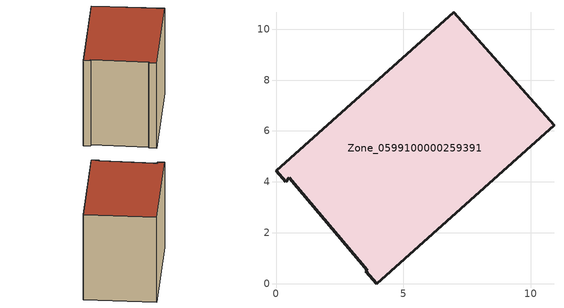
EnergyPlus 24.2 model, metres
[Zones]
Zone_0599100000259391
 floor ground (C_G): 3.58,0.52 0.52,4.17 0.39,4 0,4.43 6.98,10.66 10.92,6.22 3.95,0 3.52,0.48 z0
 wall outside (C_F): 3.95,0 10.92,6.22 6.98,10.66 0,4.43 0.39,4 0.52,4.17 3.58,0.52 3.52,0.48 3.95,0 z0:7.75
 roof outside (C_R): 3.52,0.48 3.95,0 10.92,6.22 6.98,10.66 0,4.43 0.39,4 0.52,4.17 3.58,0.52 z7.75
[BUILDING]
Pand.0599100000259391: North Axis=0; Terrain=City; Loads Convergence Tolerance Value=0.04; Temperature Convergence Tolerance Value=0.4; Solar Distribution=FullExterior; Maximum Number of Warmup Days=25; Minimum Number of Warmup Days=1
[Site:Location]
Rotterdam.The.Hague.AP_ZH_NLD Design_Conditions: Latitude=51.96; Longitude=4.45; Time Zone=1; Elevation=-4.5
[SITE:GROUNDTEMPERATURE:BUILDINGSURFACE]
18, 18, 18, 18, 18, 18, 18, 18, 18, 18, 18, 18
[MATERIAL] Thermal Absorptance=0.9; Solar Absorptance=0.7; Visible Absorptance=0.7
Name | Roughness | Thickness | Conductivity | Density | Specific Heat
G.TI.1965-1974 | MediumSmooth | 0.15 | 0.882353 | 540 | 1210
F.TI.1965-1974 | Rough | 0.3 | 0.697674 | 1920 | 840
R.TI.1965-1974 | MediumRough | 0.2 | 0.232558 | 1500 | 1000
[CONSTRUCTION]
C_G: G.TI.1965-1974
C_F: F.TI.1965-1974
C_R: R.TI.1965-1974
[ZONE]
Zone_0599100000259391: Type=1; Multiplier=1; Ceiling Height=Autocalculate; Volume=Autocalculate; Floor Area=autocalculate; Part of Total Floor Area=Yes
[ZONEINFILTRATION:DESIGNFLOWRATE]
Infil_Zone_0599100000259391: Zone or ZoneList or Space or SpaceList=Zone_0599100000259391; Schedule=AlwaysOn; Design Flow Rate Calculation Method=Flow/Area; Flow Rate per Floor Area=0.003; Constant Term Coefficient=1; Temperature Term Coefficient=0; Velocity Term Coefficient=0; Velocity Squared Term Coefficient=0
[HVACTEMPLATE:ZONE:IDEALLOADSAIRSYSTEM]
Zone_0599100000259391: Maximum Heating Supply Air Temperature=50; Minimum Cooling Supply Air Temperature=13; Maximum Heating Supply Air Humidity Ratio=0.0156; Minimum Cooling Supply Air Humidity Ratio=0.0077; Heating Limit=NoLimit; Cooling Limit=NoLimit; Dehumidification Control Type=ConstantSensibleHeatRatio; Cooling Sensible Heat Ratio=0.7; Dehumidification Setpoint=60; Humidification Control Type=None; Humidification Setpoint=30; Outdoor Air Method=None; Outdoor Air Flow Rate per Person=0.00944; Outdoor Air Flow Rate per Zone Floor Area=0; Outdoor Air Flow Rate per Zone=0; Demand Controlled Ventilation Type=None; Outdoor Air Economizer Type=NoEconomizer; Heat Recovery Type=None; Sensible Heat Recovery Effectiveness=0.7; Latent Heat Recovery Effectiveness=0.65
[ZONECONTROL:THERMOSTAT]
ThermostatControl_Zone_0599100000259391: Zone or ZoneList=Zone_0599100000259391; Control Type Schedule=DualSetpointControlType; Control 1=Thermostat_Zone_0599100000259391; Temperature Difference Between Cutout And Setpoint=0
[THERMOSTATSETPOINT:DUALSETPOINT]
Thermostat_Zone_0599100000259391: Heating Setpoint Temperature Schedule=HeatingSetpoint_Zone_0599100000259391; Cooling Setpoint Temperature Schedule=CoolingSetpoint_Zone_0599100000259391
[SCHEDULE:COMPACT]
HeatingSetpoint_Zone_0599100000259391: Through: 12/31, For: AllDays, Until: 24:00, 21
CoolingSetpoint_Zone_0599100000259391: Through: 12/31, For: AllDays, Until: 24:00, 24
DualSetpointControlType: Through: 12/31, For: AllDays, Until: 24:00, 4
AlwaysOn: Through: 12/31, For: AllDays, Until: 24:00, 1
